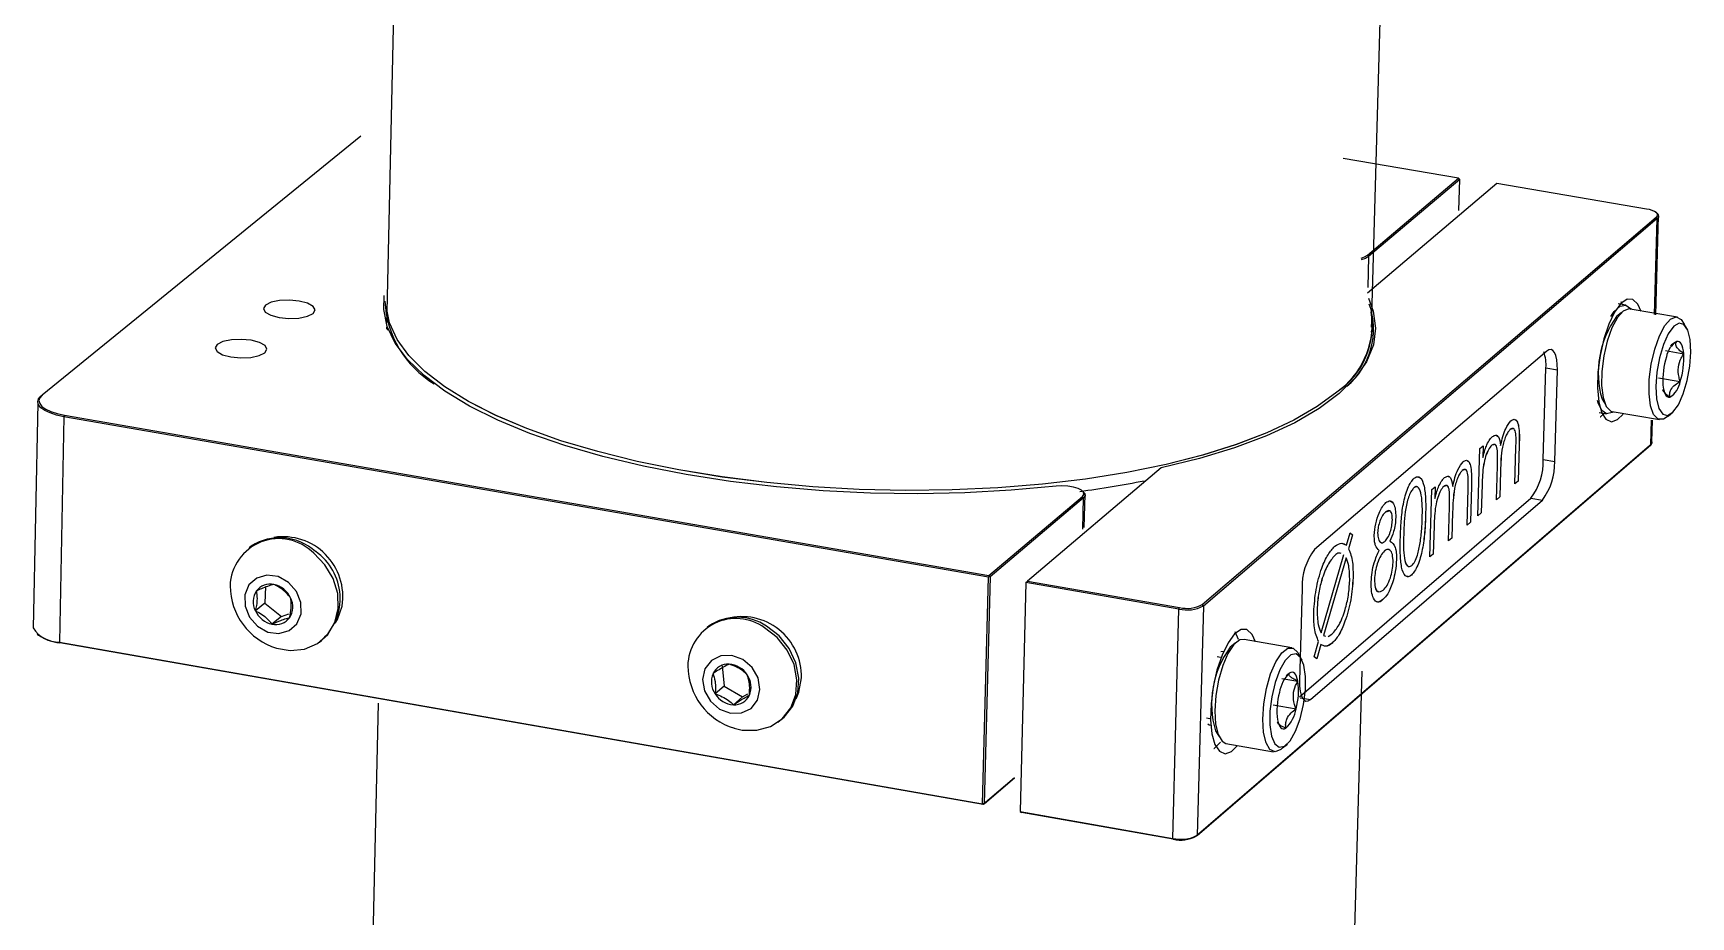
# Model space of a CAD drawing. Header units: millimetres. Extents: x 0 to 279, y 0 to 216.
# Drawn here: x 216.41 to 240.29, y 76.51 to 89.24 of the extents above; entities that cross this region are included whole.
import ezdxf

# ---------------------------------------------------------------- set-up
doc = ezdxf.new("R2010")
doc.units = ezdxf.units.MM

msp = doc.modelspace()

# ---------------------------------------------------------------- linework, layer by layer
at = {"color": 7, "linetype": 'Continuous', "lineweight": 25}
for p, q in [((221.673, 92.827), (221.503, 85.228)), ((235.691, 85.171), (235.903, 92.773)), ((221.125, 87.759), (216.539, 84.029)), ((236.94, 87.152), (235.278, 87.434)), ((235.628, 86.042), (236.94, 87.152)), ((237.49, 87.075), (235.629, 85.498)), ((236.956, 87.133), (235.644, 86.022)), ((236.94, 87.152), (236.956, 87.133)), ((236.943, 86.688), (236.956, 87.133)), ((239.649, 86.708), (237.49, 87.075)), ((233.248, 81.01), (239.787, 86.59)), ((239.803, 86.571), (233.264, 80.99)), ((239.794, 86.648), (239.779, 86.662)), ((239.78, 85.182), (239.822, 86.612)), ((239.803, 86.571), (239.787, 86.59)), ((235.628, 86.042), (235.644, 86.022)), ((239.347, 85.323), (239.24, 85.341)), ((239.306, 85.322), (239.281, 85.373)), ((240.093, 85.151), (239.41, 85.267)), ((221.502, 85.228), (221.498, 85.063)), ((221.518, 84.962), (221.498, 85.063)), ((235.688, 85.005), (235.693, 85.171)), ((239.286, 85.216), (239.216, 85.159)), ((240.237, 84.974), (240.189, 85.05)), ((221.498, 85.005), (221.498, 84.976)), ((235.685, 84.935), (235.685, 84.948)), ((238.209, 84.662), (234.865, 81.804)), ((239.919, 84.669), (240.183, 84.624)), ((238.16, 83.099), (238.198, 84.419)), ((238.198, 84.419), (238.363, 84.391)), ((238.325, 83.071), (238.363, 84.391)), ((239.821, 84.276), (240.133, 84.223)), ((216.473, 83.918), (216.407, 80.673)), ((216.527, 84.018), (216.51, 84.004)), ((239.007, 83.967), (239.054, 83.892)), ((216.85, 83.716), (216.784, 80.47)), ((216.858, 83.739), (216.85, 83.716)), ((230.168, 81.406), (216.85, 83.716)), ((216.858, 83.739), (230.175, 81.428)), ((238.966, 83.778), (239.073, 83.76)), ((239.151, 83.791), (239.834, 83.674)), ((239.726, 83.354), (239.735, 83.669)), ((239.957, 83.725), (240.028, 83.782)), ((237.722, 83.544), (237.684, 83.533)), ((237.684, 83.533), (237.684, 83.533)), ((239.691, 83.299), (233.158, 77.673)), ((233.175, 77.687), (239.708, 83.313)), ((237.219, 82.291), (237.247, 83.258)), ((237.247, 83.258), (237.294, 83.299)), ((237.294, 83.299), (237.289, 83.131)), ((237.289, 83.131), (237.29, 83.131)), ((237.294, 83.299), (237.29, 83.131)), ((237.454, 83.313), (237.417, 83.305)), ((237.417, 83.305), (237.417, 83.305)), ((237.546, 83.303), (237.546, 83.303)), ((237.751, 82.748), (237.766, 83.271)), ((237.814, 83.312), (237.799, 82.789)), ((237.814, 83.312), (237.799, 82.789)), ((237.814, 83.312), (237.814, 83.312)), ((238.16, 83.099), (238.325, 83.071)), ((239.708, 83.313), (239.691, 83.299)), ((239.695, 83.303), (239.691, 83.299)), ((239.695, 83.303), (239.712, 83.317)), ((232.655, 82.978), (230.732, 81.348)), ((237.033, 82.954), (236.994, 82.942)), ((236.994, 82.942), (236.994, 82.942)), ((237.485, 82.52), (237.499, 83.011)), ((237.544, 82.936), (237.533, 82.561)), ((237.544, 82.936), (237.533, 82.561)), ((237.544, 82.936), (237.544, 82.936)), ((231.529, 82.641), (231.513, 82.655)), ((236.297, 82.694), (236.297, 82.694)), ((236.338, 82.708), (236.338, 82.708)), ((236.528, 81.698), (236.556, 82.666)), ((236.556, 82.666), (236.604, 82.707)), ((236.604, 82.707), (236.599, 82.539)), ((236.603, 82.707), (236.599, 82.539)), ((236.764, 82.722), (236.727, 82.713)), ((236.727, 82.713), (236.727, 82.713)), ((236.856, 82.712), (236.856, 82.712)), ((237.062, 82.156), (237.077, 82.68)), ((237.125, 82.721), (237.11, 82.197)), ((237.125, 82.721), (237.11, 82.197)), ((237.125, 82.721), (237.125, 82.721)), ((237.279, 82.739), (237.267, 82.332)), ((237.278, 82.739), (237.267, 82.332)), ((237.278, 82.739), (237.279, 82.739)), ((237.799, 82.789), (237.751, 82.748)), ((237.799, 82.789), (237.751, 82.748)), ((237.799, 82.789), (237.799, 82.789)), ((230.175, 81.428), (231.522, 82.568)), ((231.538, 82.548), (230.191, 81.409)), ((231.538, 82.548), (231.522, 82.568)), ((231.548, 82.122), (231.561, 82.597)), ((234.65, 79.68), (237.983, 82.544)), ((234.806, 79.642), (238.147, 82.516)), ((236.599, 82.539), (236.599, 82.539)), ((236.795, 81.927), (236.809, 82.419)), ((237.533, 82.561), (237.485, 82.52)), ((237.533, 82.561), (237.485, 82.52)), ((237.533, 82.561), (237.533, 82.561)), ((237.983, 82.544), (238.147, 82.516)), ((235.939, 82.358), (235.886, 82.342)), ((235.886, 82.342), (235.886, 82.342)), ((235.94, 82.365), (235.94, 82.365)), ((236.035, 82.267), (236.035, 82.267)), ((236.465, 82.289), (236.465, 82.289)), ((236.588, 82.146), (236.576, 81.739)), ((236.588, 82.146), (236.576, 81.739)), ((236.588, 82.146), (236.588, 82.146)), ((236.854, 82.345), (236.843, 81.968)), ((236.854, 82.345), (236.843, 81.969)), ((236.854, 82.345), (236.854, 82.345)), ((237.11, 82.197), (237.062, 82.156)), ((237.11, 82.197), (237.062, 82.156)), ((237.11, 82.197), (237.11, 82.197)), ((237.267, 82.332), (237.219, 82.291)), ((237.267, 82.332), (237.219, 82.291)), ((237.267, 82.332), (237.267, 82.332)), ((235.324, 81.864), (235.376, 82.043)), ((235.414, 82.013), (235.356, 81.814)), ((235.413, 82.013), (235.356, 81.814)), ((235.376, 82.043), (235.414, 82.013)), ((235.376, 82.043), (235.413, 82.013)), ((235.413, 82.013), (235.414, 82.013)), ((235.774, 82.045), (235.774, 82.045)), ((235.951, 81.924), (235.951, 81.924)), ((236.149, 82.019), (236.149, 82.019)), ((236.843, 81.969), (236.795, 81.928)), ((236.843, 81.968), (236.795, 81.927)), ((236.843, 81.969), (236.843, 81.968)), ((219.548, 81.853), (219.519, 81.829)), ((234.96, 80.605), (235.287, 81.734)), ((235.319, 81.686), (234.995, 80.564)), ((235.319, 81.686), (234.995, 80.564)), ((235.156, 81.717), (235.156, 81.717)), ((235.251, 81.754), (235.251, 81.754)), ((235.27, 81.889), (235.324, 81.864)), ((235.319, 81.686), (235.319, 81.686)), ((235.324, 81.864), (235.324, 81.864)), ((235.356, 81.814), (235.356, 81.814)), ((235.83, 81.902), (235.83, 81.901)), ((235.874, 81.783), (235.874, 81.783)), ((235.93, 81.804), (235.93, 81.804)), ((236.576, 81.739), (236.528, 81.698)), ((236.576, 81.739), (236.528, 81.698)), ((236.576, 81.739), (236.576, 81.739)), ((230.175, 81.428), (230.168, 81.406)), ((230.191, 81.409), (230.175, 81.428)), ((236.045, 81.66), (236.045, 81.66)), ((236.224, 81.558), (236.224, 81.558)), ((236.26, 81.435), (236.261, 81.435)), ((219.754, 81.27), (219.742, 81.032)), ((230.084, 78.14), (230.168, 81.406)), ((230.191, 81.409), (230.107, 78.143)), ((230.191, 81.409), (230.168, 81.406)), ((230.708, 81.329), (230.623, 78.029)), ((230.708, 81.329), (230.732, 81.348)), ((232.912, 80.946), (230.708, 81.329)), ((230.732, 81.348), (232.92, 80.969)), ((234.685, 81.243), (234.648, 79.913)), ((235.42, 81.398), (235.42, 81.398)), ((235.728, 81.374), (235.729, 81.374)), ((235.789, 81.193), (235.789, 81.193)), ((235.997, 81.351), (235.997, 81.351)), ((219.742, 81.032), (219.608, 80.921)), ((219.742, 81.032), (219.982, 80.839)), ((232.912, 80.946), (232.92, 80.969)), ((233.264, 80.99), (233.175, 77.687)), ((233.264, 80.99), (233.248, 81.01)), ((235.851, 81.083), (235.851, 81.083)), ((219.982, 80.839), (219.847, 80.728)), ((219.982, 80.839), (220.088, 80.878)), ((232.824, 77.643), (232.912, 80.946)), ((234.902, 80.946), (234.902, 80.946)), ((216.467, 80.586), (216.483, 80.572)), ((220.53, 80.469), (220.559, 80.493)), ((226.143, 80.703), (226.115, 80.679)), ((233.768, 80.507), (233.721, 80.618)), ((234.54, 80.388), (233.849, 80.508)), ((234.86, 80.257), (234.924, 80.479)), ((234.96, 80.605), (234.96, 80.605)), ((234.995, 80.564), (235.024, 80.558)), ((234.995, 80.564), (234.995, 80.564)), ((234.995, 80.564), (235.024, 80.558)), ((235.023, 80.55), (235.023, 80.55)), ((235.06, 80.552), (235.116, 80.586)), ((216.784, 80.47), (230.084, 78.14)), ((216.784, 80.47), (216.79, 80.459)), ((230.09, 78.129), (216.79, 80.459)), ((233.511, 80.249), (233.464, 80.258)), ((233.515, 80.336), (233.558, 80.341)), ((233.722, 80.455), (233.651, 80.398)), ((234.687, 80.21), (234.639, 80.287)), ((234.897, 80.228), (234.86, 80.257)), ((234.958, 80.438), (234.897, 80.228)), ((234.958, 80.437), (234.897, 80.228)), ((234.958, 80.438), (234.958, 80.437)), ((235.118, 80.454), (235.118, 80.454)), ((226.333, 80.129), (226.363, 79.837)), ((234.505, 80.025), (234.454, 79.983)), ((235.228, 68.507), (235.549, 80.053)), ((226.363, 79.837), (226.231, 79.725)), ((226.363, 79.837), (226.626, 79.68)), ((234.395, 79.947), (234.626, 79.907)), ((221.377, 79.592), (221.131, 68.555)), ((226.626, 79.68), (226.493, 79.569)), ((226.626, 79.68), (226.7, 79.724)), ((234.267, 79.568), (234.599, 79.51)), ((227.133, 79.315), (227.161, 79.339)), ((233.309, 79.378), (233.356, 79.369)), ((233.438, 79.19), (233.486, 79.113)), ((233.586, 79.012), (234.276, 78.891)), ((234.403, 78.945), (234.474, 79.002)), ((230.542, 78.515), (230.09, 78.129)), ((230.107, 78.143), (230.545, 78.517)), ((230.107, 78.143), (230.084, 78.14)), ((230.084, 78.14), (230.09, 78.129)), ((230.107, 78.143), (230.09, 78.129)), ((230.623, 78.029), (232.824, 77.643)), ((230.623, 78.029), (230.646, 78.015)), ((232.83, 77.632), (230.646, 78.015)), ((232.824, 77.643), (232.83, 77.632)), ((233.175, 77.687), (233.158, 77.673))]:
    msp.add_line(p, q, dxfattribs=at)
at = {"color": 8, "linetype": 'Continuous', "lineweight": 25}
for p, q in [((239.763, 85.188), (239.803, 86.571)), ((235.644, 86.022), (235.631, 85.577)), ((239.708, 83.313), (239.718, 83.667)), ((231.526, 82.099), (231.538, 82.548)), ((234.66, 79.668), (234.806, 79.642))]:
    msp.add_line(p, q, dxfattribs=at)
at = {"color": 7, "linetype": 'Continuous', "lineweight": 25, "flags": 128}
for points in [[(239.787, 86.59), (239.801, 86.606), (239.805, 86.623), (239.8, 86.641), (239.785, 86.657), (239.762, 86.673), (239.73, 86.687), (239.692, 86.699), (239.649, 86.708)], [(239.794, 86.648), (239.801, 86.643), (239.817, 86.625), (239.822, 86.606), (239.818, 86.588), (239.803, 86.571)], [(235.535, 86.001), (235.585, 86.017), (235.628, 86.042)], [(235.644, 86.022), (235.598, 85.996), (235.536, 85.977)], [(219.752, 85.323), (219.723, 85.273), (219.75, 85.222), (219.83, 85.177), (219.95, 85.145), (220.092, 85.132), (220.235, 85.138), (220.357, 85.164), (220.438, 85.205), (220.468, 85.255), (220.441, 85.306), (220.361, 85.351), (220.241, 85.383), (220.098, 85.397), (219.955, 85.39), (219.834, 85.364), (219.752, 85.323)], [(231.143, 82.716), (230.494, 82.657), (229.828, 82.62), (229.151, 82.607), (228.468, 82.617), (227.787, 82.65), (227.113, 82.705), (226.453, 82.783), (225.812, 82.883), (225.197, 83.003), (224.614, 83.143), (224.067, 83.301), (223.561, 83.476), (223.102, 83.666), (222.692, 83.869), (222.337, 84.084), (222.038, 84.308), (221.799, 84.54), (221.621, 84.777), (221.506, 85.017), (221.456, 85.259), (221.463, 85.463)], [(235.185, 84.072), (234.905, 83.863), (234.568, 83.666), (234.179, 83.482), (233.739, 83.314), (233.254, 83.161), (232.727, 83.027), (232.163, 82.912), (231.568, 82.817), (230.945, 82.743), (230.302, 82.691), (229.644, 82.662), (228.976, 82.654), (228.305, 82.669), (227.636, 82.707), (226.976, 82.767), (226.331, 82.848), (225.706, 82.95), (225.108, 83.072), (224.54, 83.213), (224.009, 83.371), (223.519, 83.545), (223.074, 83.734), (222.678, 83.935), (222.335, 84.147), (222.047, 84.369), (221.818, 84.597), (221.648, 84.83), (221.54, 85.067), (221.495, 85.285)], [(235.643, 85.423), (235.712, 85.239), (235.745, 84.994), (235.713, 84.75), (235.614, 84.509), (235.449, 84.275), (235.22, 84.049), (234.93, 83.834), (234.579, 83.63), (234.172, 83.441), (233.713, 83.268), (233.206, 83.113), (232.655, 82.978)], [(239.57, 85.231), (239.523, 85.339), (239.452, 85.407), (239.368, 85.41), (239.278, 85.347), (239.187, 85.224), (239.102, 85.049), (239.031, 84.836), (238.978, 84.6), (238.947, 84.359), (238.94, 84.13), (238.958, 83.932), (239, 83.777), (239.063, 83.679), (239.141, 83.644), (239.229, 83.674), (239.311, 83.755)], [(239.41, 85.267), (239.393, 85.269), (239.312, 85.238), (239.228, 85.144), (239.149, 84.996), (239.081, 84.805), (239.032, 84.591), (239.004, 84.37), (239.001, 84.164), (239.023, 83.991), (239.067, 83.865), (239.131, 83.798), (239.151, 83.791)], [(239.135, 85.161), (239.183, 85.231), (239.268, 85.308), (239.348, 85.323), (239.417, 85.274), (239.427, 85.26)], [(235.184, 84.072), (234.903, 83.864), (234.567, 83.666), (234.177, 83.483), (233.738, 83.314), (233.253, 83.162), (232.726, 83.028), (232.163, 82.913), (231.567, 82.818), (230.945, 82.744), (230.302, 82.692), (229.643, 82.662), (228.976, 82.655), (228.305, 82.67), (227.636, 82.708), (226.977, 82.768), (226.332, 82.849), (225.707, 82.951), (225.108, 83.073), (224.541, 83.213), (224.01, 83.371), (223.52, 83.545), (223.075, 83.734), (222.679, 83.935), (222.336, 84.148), (222.049, 84.369), (221.819, 84.597), (221.65, 84.83), (221.542, 85.067), (221.503, 85.228)], [(239.957, 83.725), (239.89, 83.679), (239.814, 83.681), (239.75, 83.748), (239.706, 83.873), (239.684, 84.047), (239.687, 84.253), (239.715, 84.474), (239.765, 84.689), (239.832, 84.879), (239.911, 85.028), (239.995, 85.122), (240.076, 85.153), (240.147, 85.118), (240.189, 85.05)], [(240.272, 84.445), (240.286, 84.648), (240.275, 84.827), (240.241, 84.964), (240.187, 85.046), (240.117, 85.065), (240.039, 85.019), (239.961, 84.912), (239.89, 84.755), (239.832, 84.564), (239.795, 84.356), (239.781, 84.153), (239.791, 83.973), (239.825, 83.836), (239.88, 83.754), (239.95, 83.736), (240.027, 83.782), (240.106, 83.889), (240.177, 84.046), (240.234, 84.237), (240.272, 84.445)], [(219.058, 84.757), (219.028, 84.707), (219.056, 84.655), (219.135, 84.61), (219.256, 84.578), (219.398, 84.565), (219.541, 84.571), (219.663, 84.597), (219.745, 84.638), (219.775, 84.688), (219.748, 84.74), (219.668, 84.785), (219.547, 84.817), (219.405, 84.83), (219.262, 84.824), (219.14, 84.798), (219.058, 84.757)], [(240.183, 84.624), (240.178, 84.666), (240.171, 84.703), (240.161, 84.735), (240.149, 84.761), (240.135, 84.782), (240.119, 84.795), (240.102, 84.802), (240.084, 84.802)], [(238.363, 84.391), (238.362, 84.469), (238.355, 84.538), (238.342, 84.597), (238.323, 84.641), (238.299, 84.671), (238.272, 84.685), (238.241, 84.682), (238.209, 84.662)], [(239.883, 84.176), (239.888, 84.135), (239.896, 84.097), (239.906, 84.066), (239.918, 84.039), (239.932, 84.019), (239.947, 84.006), (239.964, 83.999), (239.983, 83.999)], [(216.85, 83.716), (216.743, 83.74), (216.65, 83.77), (216.573, 83.805), (216.517, 83.845), (216.483, 83.888), (216.472, 83.932), (216.486, 83.975), (216.51, 84.004)], [(216.539, 84.029), (216.504, 83.99), (216.491, 83.948), (216.501, 83.905), (216.534, 83.864), (216.589, 83.825), (216.663, 83.79), (216.754, 83.761), (216.858, 83.739)], [(239.168, 83.784), (239.153, 83.775), (239.073, 83.76), (239.004, 83.808), (238.952, 83.916), (238.942, 83.95)], [(238.98, 83.715), (238.982, 83.716), (239.032, 83.76)], [(231.522, 82.568), (231.543, 82.597), (231.539, 82.628), (231.51, 82.657), (231.46, 82.683), (231.392, 82.704), (231.312, 82.716), (231.227, 82.721), (231.143, 82.716)], [(231.529, 82.641), (231.556, 82.612), (231.56, 82.579), (231.538, 82.548)], [(219.911, 80.383), (220.11, 80.349), (220.316, 80.37), (220.501, 80.449), (220.65, 80.58), (220.753, 80.753), (220.802, 80.955), (220.794, 81.172), (220.728, 81.387), (220.61, 81.584), (220.448, 81.75)], [(220.084, 81.33), (219.935, 81.413), (219.775, 81.435), (219.627, 81.392), (219.516, 81.293), (219.457, 81.15), (219.46, 80.987), (219.523, 80.829), (219.639, 80.698), (219.788, 80.615), (219.948, 80.594), (220.095, 80.636), (220.207, 80.735), (220.266, 80.878), (220.264, 81.041), (220.2, 81.2), (220.084, 81.33)], [(220.757, 80.743), (220.791, 80.798), (220.858, 80.99)], [(226.507, 79.229), (226.618, 79.204), (226.831, 79.2), (227.028, 79.255), (227.195, 79.365), (227.32, 79.523), (227.393, 79.715), (227.409, 79.928), (227.367, 80.147), (227.269, 80.354), (227.124, 80.535), (226.942, 80.676)], [(227.161, 79.339), (227.223, 79.389), (227.348, 79.547), (227.421, 79.739), (227.437, 79.952), (227.395, 80.171), (227.298, 80.378), (227.152, 80.559), (226.97, 80.7)], [(234.014, 80.473), (233.966, 80.582), (233.892, 80.65), (233.806, 80.652), (233.713, 80.587), (233.619, 80.461), (233.533, 80.284), (233.46, 80.067), (233.406, 79.827), (233.374, 79.583), (233.368, 79.352), (233.388, 79.151), (233.431, 78.996), (233.496, 78.897), (233.576, 78.862), (233.667, 78.895), (233.751, 78.977)], [(233.849, 80.508), (233.788, 80.501), (233.702, 80.434), (233.618, 80.307), (233.542, 80.131), (233.482, 79.922), (233.443, 79.699), (233.429, 79.481), (233.44, 79.288), (233.475, 79.137), (233.533, 79.042), (233.586, 79.012)], [(226.63, 80.219), (226.472, 80.278), (226.313, 80.274), (226.176, 80.207), (226.084, 80.087), (226.048, 79.933), (226.076, 79.768), (226.163, 79.618), (226.295, 79.504), (226.453, 79.445), (226.612, 79.449), (226.748, 79.516), (226.841, 79.635), (226.876, 79.789), (226.849, 79.954), (226.762, 80.105), (226.63, 80.219)], [(234.403, 78.945), (234.38, 78.924), (234.297, 78.89), (234.223, 78.921), (234.166, 79.017), (234.13, 79.168), (234.119, 79.361), (234.134, 79.579), (234.173, 79.802), (234.233, 80.011), (234.309, 80.187), (234.393, 80.314), (234.478, 80.381), (234.558, 80.382), (234.624, 80.318), (234.639, 80.287)], [(234.734, 79.782), (234.735, 79.977), (234.711, 80.139), (234.665, 80.25), (234.6, 80.3), (234.523, 80.285), (234.442, 80.205), (234.364, 80.069), (234.298, 79.889), (234.249, 79.684), (234.223, 79.473), (234.222, 79.277), (234.246, 79.116), (234.292, 79.005), (234.357, 78.955), (234.434, 78.97), (234.515, 79.05), (234.593, 79.187), (234.659, 79.366), (234.708, 79.571), (234.734, 79.782)], [(234.626, 79.907), (234.617, 79.943), (234.607, 79.974), (234.594, 79.999), (234.579, 80.018), (234.562, 80.03), (234.544, 80.035), (234.525, 80.033), (234.505, 80.025)], [(227.397, 79.654), (227.437, 79.749), (227.473, 79.955)], [(234.648, 79.913), (234.649, 79.835), (234.657, 79.765), (234.671, 79.707), (234.69, 79.662), (234.714, 79.632), (234.742, 79.619), (234.773, 79.622), (234.806, 79.642)], [(233.369, 79.267), (233.349, 79.275), (233.33, 79.29)], [(234.332, 79.348), (234.34, 79.312), (234.35, 79.281), (234.363, 79.256), (234.378, 79.237), (234.395, 79.225), (234.413, 79.22), (234.432, 79.222), (234.452, 79.231)], [(233.415, 78.936), (233.418, 78.938), (233.509, 79.03)]]:
    msp.add_lwpolyline(points, dxfattribs=at)
at = {"color": 7, "linetype": 'Continuous', "lineweight": 25}
for centre, radius, start, end in [((222.948, 85.454), 1.477, 182.9257, 238.8052), ((234.634, 84.98), 1.081, 310.1736, 19.351), ((234.5, 85.055), 1.197, 304.844, 5.5583), ((234.548, 85.03), 1.15, 303.6506, 9.9038), ((240.338, 84.348), 1.385, 144.1429, 195.9505), ((240.25, 84.529), 0.319, 121.2407, 171.1467), ((237.639, 84.462), 0.561, 355.5921, 19.6754), ((240.974, 84.243), 1.092, 162.1504, 183.5037), ((239.093, 84.558), 1.092, 342.1577, 3.4934), ((239.817, 84.272), 0.32, 301.3079, 351.1292), ((239.685, 83.348), 0.0421, 303.5219, 8.0657), ((237.279, 83.075), 0.882, 322.9577, 1.5401), ((237.443, 83.047), 0.882, 322.9702, 1.5356), ((229.604, 96.84), 14.323, 277.5434, 281.2959), ((219.946, 81.257), 0.703, 44.4315, 178.0999), ((219.96, 81.206), 0.767, 47.6804, 122.5596), ((220.006, 81.126), 0.862, 350.8958, 98.6727), ((220.01, 81.1), 0.819, 312.1242, 55.2303), ((235.57, 81.268), 0.885, 142.763, 181.6025), ((220.189, 81.286), 0.945, 180.3419, 252.9405), ((219.862, 81.052), 0.286, 147.108, 207.2745), ((219.819, 81.062), 0.244, 76.6489, 143.7454), ((219.8, 80.962), 0.347, 24.8117, 77.45), ((219.861, 80.976), 0.286, 327.0865, 27.2733), ((233.03, 81.441), 0.508, 256.6586, 297.4969), ((233.029, 81.43), 0.474, 256.6595, 297.4951), ((219.923, 81.066), 0.347, 204.8149, 257.4349), ((219.904, 80.966), 0.244, 256.6321, 323.7212), ((226.531, 80.116), 0.694, 53.7408, 179.1364), ((226.554, 80.082), 0.745, 56.0684, 123.5331), ((226.617, 79.981), 0.856, 358.2371, 104.6729), ((216.771, 80.897), 0.427, 211.5806, 271.7228), ((216.877, 81.171), 0.716, 236.6892, 263.0859), ((234.776, 79.577), 1.393, 143.8963, 196.1285), ((226.786, 80.136), 0.949, 180.5585, 252.9253), ((226.48, 79.899), 0.304, 157.099, 214.9051), ((226.416, 79.915), 0.239, 86.281, 154.6217), ((226.409, 79.817), 0.337, 32.2829, 86.1121), ((226.444, 79.823), 0.304, 337.0801, 34.9068), ((234.844, 79.668), 0.491, 133.488, 170.9435), ((233.639, 79.774), 0.996, 344.6098, 7.649), ((226.516, 79.905), 0.338, 212.2836, 266.0945), ((226.509, 79.807), 0.239, 266.2607, 334.5996), ((235.318, 79.481), 0.995, 164.6033, 187.6634), ((234.113, 79.587), 0.492, 313.5316, 350.9332), ((232.941, 78.133), 0.503, 256.5432, 297.7347), ((232.94, 78.089), 0.47, 256.543, 297.7353)]:
    msp.add_arc(centre, radius, start, end, dxfattribs=at)
for points, knots in [([(240.084, 84.802), (240.061, 84.789), (240.027, 84.769), (240.003, 84.746), (239.995, 84.738)], [0, 0, 0, 0, 0.671025, 1, 1, 1, 1]), ([(240.183, 84.624), (240.164, 84.639), (240.126, 84.667), (240.08, 84.717), (240.065, 84.764), (240.078, 84.79), (240.084, 84.802)], [0, 0, 0, 0, 0.216453, 0.440306, 0.751896, 1, 1, 1, 1]), ([(240.133, 84.223), (240.126, 84.244), (240.107, 84.311), (240.097, 84.429), (240.134, 84.544), (240.17, 84.603), (240.183, 84.624)], [0, 0, 0, 0, 0.156025, 0.493707, 0.819058, 1, 1, 1, 1]), ([(239.877, 84.108), (239.877, 84.108), (239.879, 84.09), (239.915, 84.052), (239.962, 84.015), (239.983, 83.999)], [0, 0, 0, 0, 0.005036, 0.558948, 1, 1, 1, 1]), ([(239.983, 83.999), (239.981, 84.016), (239.978, 84.052), (239.996, 84.113), (240.05, 84.173), (240.107, 84.208), (240.133, 84.223)], [0, 0, 0, 0, 0.216453, 0.440306, 0.751896, 1, 1, 1, 1]), ([(237.546, 83.303), (237.556, 83.346), (237.576, 83.432), (237.625, 83.571), (237.669, 83.625), (237.695, 83.659)], [0, 0, 0, 0, 0.281263, 0.562094, 1, 1, 1, 1]), ([(237.695, 83.659), (237.711, 83.669), (237.743, 83.689), (237.783, 83.658), (237.81, 83.576), (237.817, 83.451), (237.815, 83.358), (237.814, 83.312)], [0, 0, 0, 0, 0.186521, 0.37285, 0.559174, 0.779254, 1, 1, 1, 1]), ([(237.746, 83.676), (237.758, 83.67), (237.785, 83.658), (237.809, 83.575), (237.816, 83.452), (237.815, 83.358), (237.814, 83.312)], [0, 0, 0, 0, 0.209782, 0.444553, 0.721858, 1, 1, 1, 1]), ([(237.347, 83.313), (237.362, 83.341), (237.389, 83.391), (237.417, 83.418), (237.429, 83.431)], [0, 0, 0, 0, 0.559743, 1, 1, 1, 1]), ([(237.429, 83.431), (237.445, 83.44), (237.475, 83.459), (237.524, 83.431), (237.538, 83.352), (237.546, 83.303)], [0, 0, 0, 0, 0.280809, 0.561507, 1, 1, 1, 1]), ([(237.481, 83.446), (237.492, 83.442), (237.526, 83.431), (237.538, 83.354), (237.546, 83.303)], [0, 0, 0, 0, 0.348293, 1, 1, 1, 1]), ([(237.684, 83.533), (237.673, 83.521), (237.65, 83.498), (237.619, 83.436), (237.592, 83.361), (237.564, 83.248), (237.549, 83.101), (237.546, 82.991), (237.544, 82.936)], [0, 0, 0, 0, 0.124988, 0.250005, 0.3751, 0.5002, 0.749432, 1, 1, 1, 1]), ([(237.684, 83.533), (237.672, 83.521), (237.65, 83.498), (237.619, 83.436), (237.592, 83.361), (237.564, 83.248), (237.549, 83.101), (237.545, 82.991), (237.544, 82.936)], [0, 0, 0, 0, 0.124988, 0.250005, 0.3751, 0.5002, 0.749432, 1, 1, 1, 1]), ([(237.766, 83.271), (237.767, 83.31), (237.769, 83.388), (237.766, 83.483), (237.748, 83.53), (237.723, 83.556), (237.7, 83.542), (237.684, 83.533)], [0, 0, 0, 0, 0.251112, 0.500668, 0.625849, 0.75117, 1, 1, 1, 1]), ([(237.417, 83.305), (237.401, 83.286), (237.37, 83.25), (237.328, 83.145), (237.297, 83.017), (237.283, 82.877), (237.28, 82.785), (237.278, 82.739)], [0, 0, 0, 0, 0.186202, 0.372665, 0.559103, 0.77925, 1, 1, 1, 1]), ([(237.417, 83.305), (237.402, 83.286), (237.37, 83.25), (237.328, 83.145), (237.297, 83.016), (237.284, 82.877), (237.28, 82.785), (237.279, 82.739)], [0, 0, 0, 0, 0.186202, 0.372665, 0.559103, 0.77925, 1, 1, 1, 1]), ([(237.29, 83.131), (237.299, 83.167), (237.316, 83.232), (237.338, 83.288), (237.347, 83.313)], [0, 0, 0, 0, 0.560148, 1, 1, 1, 1]), ([(237.499, 83.011), (237.5, 83.052), (237.502, 83.135), (237.501, 83.239), (237.485, 83.295), (237.46, 83.327), (237.434, 83.314), (237.417, 83.305)], [0, 0, 0, 0, 0.251163, 0.501303, 0.62647, 0.751749, 1, 1, 1, 1]), ([(236.994, 82.942), (236.983, 82.931), (236.961, 82.907), (236.929, 82.845), (236.902, 82.77), (236.874, 82.657), (236.86, 82.509), (236.856, 82.4), (236.854, 82.345)], [0, 0, 0, 0, 0.124988, 0.250005, 0.3751, 0.5002, 0.749432, 1, 1, 1, 1]), ([(236.994, 82.942), (236.983, 82.931), (236.961, 82.907), (236.929, 82.845), (236.902, 82.77), (236.874, 82.657), (236.859, 82.509), (236.856, 82.4), (236.854, 82.345)], [0, 0, 0, 0, 0.124988, 0.250005, 0.3751, 0.5002, 0.749432, 1, 1, 1, 1]), ([(236.856, 82.712), (236.866, 82.755), (236.886, 82.841), (236.935, 82.981), (236.979, 83.035), (237.006, 83.068)], [0, 0, 0, 0, 0.281263, 0.562094, 1, 1, 1, 1]), ([(237.077, 82.68), (237.078, 82.72), (237.08, 82.797), (237.076, 82.893), (237.059, 82.94), (237.034, 82.966), (237.01, 82.952), (236.994, 82.942)], [0, 0, 0, 0, 0.251112, 0.500668, 0.625849, 0.75117, 1, 1, 1, 1]), ([(237.006, 83.068), (237.022, 83.078), (237.054, 83.099), (237.094, 83.067), (237.121, 82.986), (237.127, 82.861), (237.126, 82.768), (237.125, 82.721)], [0, 0, 0, 0, 0.186521, 0.37285, 0.559174, 0.779254, 1, 1, 1, 1]), ([(237.057, 83.085), (237.069, 83.08), (237.095, 83.068), (237.12, 82.984), (237.127, 82.861), (237.126, 82.768), (237.125, 82.721)], [0, 0, 0, 0, 0.209706, 0.4445, 0.721831, 1, 1, 1, 1]), ([(236.101, 81.978), (236.104, 82.056), (236.11, 82.211), (236.134, 82.419), (236.171, 82.58), (236.208, 82.689), (236.252, 82.779), (236.284, 82.812), (236.3, 82.829)], [0, 0, 0, 0, 0.2505259, 0.5001642, 0.6252727, 0.7501982, 0.8751106, 1, 1, 1, 1]), ([(236.297, 82.694), (236.285, 82.68), (236.26, 82.653), (236.226, 82.579), (236.198, 82.491), (236.172, 82.364), (236.156, 82.202), (236.151, 82.08), (236.149, 82.019)], [0, 0, 0, 0, 0.124874, 0.249889, 0.374726, 0.499789, 0.7495, 1, 1, 1, 1]), ([(236.297, 82.694), (236.285, 82.68), (236.26, 82.653), (236.226, 82.579), (236.199, 82.491), (236.172, 82.364), (236.156, 82.202), (236.151, 82.08), (236.149, 82.019)], [0, 0, 0, 0, 0.124874, 0.249889, 0.374726, 0.499789, 0.7495, 1, 1, 1, 1]), ([(236.337, 82.707), (236.336, 82.708), (236.324, 82.715), (236.31, 82.704), (236.297, 82.694)], [0, 0, 0, 0, 0.128881, 1, 1, 1, 1]), ([(236.417, 82.249), (236.418, 82.309), (236.42, 82.429), (236.407, 82.592), (236.375, 82.691), (236.334, 82.716), (236.31, 82.701), (236.297, 82.694)], [0, 0, 0, 0, 0.250921, 0.501308, 0.749642, 0.874909, 1, 1, 1, 1]), ([(236.3, 82.829), (236.315, 82.839), (236.347, 82.86), (236.402, 82.839), (236.449, 82.726), (236.469, 82.521), (236.466, 82.367), (236.465, 82.289)], [0, 0, 0, 0, 0.125169, 0.250336, 0.498865, 0.749016, 1, 1, 1, 1]), ([(236.361, 82.847), (236.37, 82.845), (236.407, 82.838), (236.448, 82.723), (236.469, 82.521), (236.466, 82.367), (236.465, 82.289)], [0, 0, 0, 0, 0.093994, 0.394354, 0.696674, 1, 1, 1, 1]), ([(236.727, 82.713), (236.711, 82.695), (236.679, 82.658), (236.638, 82.554), (236.606, 82.425), (236.593, 82.285), (236.589, 82.193), (236.588, 82.146)], [0, 0, 0, 0, 0.186202, 0.372665, 0.559103, 0.77925, 1, 1, 1, 1]), ([(236.727, 82.713), (236.711, 82.695), (236.679, 82.658), (236.638, 82.554), (236.606, 82.425), (236.593, 82.285), (236.589, 82.193), (236.588, 82.146)], [0, 0, 0, 0, 0.186202, 0.372665, 0.559103, 0.77925, 1, 1, 1, 1]), ([(236.599, 82.539), (236.608, 82.575), (236.625, 82.64), (236.647, 82.697), (236.657, 82.721)], [0, 0, 0, 0, 0.560148, 1, 1, 1, 1]), ([(236.657, 82.721), (236.672, 82.749), (236.698, 82.8), (236.726, 82.827), (236.739, 82.839)], [0, 0, 0, 0, 0.5597433, 1, 1, 1, 1]), ([(236.809, 82.419), (236.81, 82.461), (236.812, 82.544), (236.811, 82.647), (236.794, 82.704), (236.769, 82.736), (236.744, 82.722), (236.727, 82.713)], [0, 0, 0, 0, 0.251163, 0.501303, 0.62647, 0.751749, 1, 1, 1, 1]), ([(236.739, 82.839), (236.754, 82.849), (236.785, 82.868), (236.834, 82.84), (236.848, 82.761), (236.856, 82.712)], [0, 0, 0, 0, 0.280809, 0.561507, 1, 1, 1, 1]), ([(236.791, 82.855), (236.802, 82.851), (236.836, 82.84), (236.848, 82.763), (236.856, 82.712)], [0, 0, 0, 0, 0.348155, 1, 1, 1, 1]), ([(235.726, 82.005), (235.731, 82.062), (235.742, 82.175), (235.789, 82.323), (235.842, 82.427), (235.876, 82.463), (235.893, 82.481)], [0, 0, 0, 0, 0.2788058, 0.5584573, 0.7791595, 1, 1, 1, 1]), ([(235.893, 82.481), (235.914, 82.493), (235.956, 82.518), (236.004, 82.473), (236.033, 82.386), (236.034, 82.306), (236.035, 82.267)], [0, 0, 0, 0, 0.279929, 0.559623, 0.779946, 1, 1, 1, 1]), ([(235.956, 82.502), (235.973, 82.493), (236.005, 82.475), (236.032, 82.385), (236.034, 82.306), (236.035, 82.267)], [0, 0, 0, 0, 0.380803, 0.69059, 1, 1, 1, 1]), ([(235.886, 82.342), (235.872, 82.328), (235.844, 82.299), (235.808, 82.22), (235.781, 82.131), (235.776, 82.073), (235.774, 82.045)], [0, 0, 0, 0, 0.2806507, 0.5605655, 0.7806204, 1, 1, 1, 1]), ([(235.886, 82.342), (235.872, 82.328), (235.844, 82.299), (235.808, 82.22), (235.781, 82.131), (235.776, 82.073), (235.774, 82.045)], [0, 0, 0, 0, 0.2806507, 0.5605655, 0.7806204, 1, 1, 1, 1]), ([(235.876, 81.918), (235.891, 81.934), (235.919, 81.966), (235.955, 82.05), (235.98, 82.143), (235.985, 82.201), (235.987, 82.23)], [0, 0, 0, 0, 0.280237, 0.560145, 0.780435, 1, 1, 1, 1]), ([(235.987, 82.23), (235.985, 82.262), (235.982, 82.325), (235.945, 82.379), (235.908, 82.356), (235.886, 82.342)], [0, 0, 0, 0, 0.278971, 0.559919, 1, 1, 1, 1]), ([(236.035, 82.267), (236.033, 82.232), (236.029, 82.164), (236.001, 82.038), (235.97, 81.967), (235.951, 81.924)], [0, 0, 0, 0, 0.280159, 0.560243, 1, 1, 1, 1]), ([(236.035, 82.267), (236.033, 82.232), (236.029, 82.164), (236, 82.038), (235.97, 81.967), (235.951, 81.924)], [0, 0, 0, 0, 0.280159, 0.560243, 1, 1, 1, 1]), ([(236.465, 82.289), (236.461, 82.211), (236.455, 82.054), (236.423, 81.804), (236.367, 81.604), (236.308, 81.485), (236.276, 81.452), (236.26, 81.435)], [0, 0, 0, 0, 0.251002, 0.501138, 0.749612, 0.874807, 1, 1, 1, 1]), ([(236.465, 82.289), (236.462, 82.211), (236.456, 82.054), (236.423, 81.804), (236.367, 81.604), (236.308, 81.485), (236.276, 81.452), (236.261, 81.435)], [0, 0, 0, 0, 0.251002, 0.501138, 0.749612, 0.874807, 1, 1, 1, 1]), ([(236.387, 81.898), (236.396, 81.965), (236.411, 82.085), (236.415, 82.199), (236.417, 82.249)], [0, 0, 0, 0, 0.559599, 1, 1, 1, 1]), ([(235.797, 81.791), (235.775, 81.809), (235.744, 81.835), (235.727, 81.929), (235.726, 81.98), (235.726, 82.005)], [0, 0, 0, 0, 0.557752, 0.778932, 1, 1, 1, 1]), ([(235.774, 82.045), (235.776, 82.013), (235.78, 81.948), (235.806, 81.909), (235.825, 81.906), (235.831, 81.905)], [0, 0, 0, 0, 0.404664, 0.81338, 1, 1, 1, 1]), ([(235.774, 82.045), (235.776, 82.012), (235.78, 81.947), (235.81, 81.907), (235.843, 81.895), (235.865, 81.911), (235.876, 81.918)], [0, 0, 0, 0, 0.277721, 0.558224, 0.779072, 1, 1, 1, 1]), ([(235.951, 81.924), (235.981, 81.904), (236.021, 81.877), (236.045, 81.759), (236.045, 81.693), (236.045, 81.66)], [0, 0, 0, 0, 0.558271, 0.779089, 1, 1, 1, 1]), ([(235.951, 81.924), (235.98, 81.904), (236.021, 81.877), (236.045, 81.759), (236.045, 81.693), (236.045, 81.66)], [0, 0, 0, 0, 0.558271, 0.779089, 1, 1, 1, 1]), ([(236.261, 81.435), (236.245, 81.425), (236.214, 81.404), (236.159, 81.425), (236.113, 81.54), (236.097, 81.748), (236.1, 81.901), (236.101, 81.978)], [0, 0, 0, 0, 0.125181, 0.250351, 0.498778, 0.748946, 1, 1, 1, 1]), ([(236.149, 82.019), (236.148, 81.959), (236.145, 81.839), (236.155, 81.672), (236.186, 81.573), (236.216, 81.563), (236.224, 81.56)], [0, 0, 0, 0, 0.295255, 0.589569, 0.881499, 1, 1, 1, 1]), ([(236.149, 82.019), (236.148, 81.959), (236.146, 81.839), (236.154, 81.671), (236.188, 81.574), (236.23, 81.551), (236.254, 81.565), (236.266, 81.572)], [0, 0, 0, 0, 0.2510852, 0.5013708, 0.7496281, 0.8748771, 1, 1, 1, 1]), ([(234.854, 80.902), (234.862, 81.01), (234.878, 81.226), (234.959, 81.526), (235.058, 81.744), (235.124, 81.816), (235.157, 81.852)], [0, 0, 0, 0, 0.279679, 0.55925, 0.779605, 1, 1, 1, 1]), ([(235.156, 81.717), (235.121, 81.677), (235.052, 81.597), (234.969, 81.383), (234.915, 81.153), (234.907, 81.015), (234.902, 80.946)], [0, 0, 0, 0, 0.279737, 0.559467, 0.779693, 1, 1, 1, 1]), ([(235.156, 81.717), (235.121, 81.677), (235.052, 81.597), (234.969, 81.383), (234.916, 81.153), (234.907, 81.015), (234.902, 80.946)], [0, 0, 0, 0, 0.279737, 0.559467, 0.779693, 1, 1, 1, 1]), ([(235.249, 81.744), (235.239, 81.749), (235.21, 81.761), (235.177, 81.734), (235.156, 81.717)], [0, 0, 0, 0, 0.365775, 1, 1, 1, 1]), ([(235.249, 81.744), (235.239, 81.749), (235.21, 81.761), (235.177, 81.734), (235.156, 81.717)], [0, 0, 0, 0, 0.365775, 1, 1, 1, 1]), ([(235.157, 81.852), (235.192, 81.874), (235.252, 81.914), (235.302, 81.879), (235.324, 81.864)], [0, 0, 0, 0, 0.559534, 1, 1, 1, 1]), ([(235.372, 81.353), (235.37, 81.431), (235.368, 81.569), (235.334, 81.65), (235.319, 81.686)], [0, 0, 0, 0, 0.559034, 1, 1, 1, 1]), ([(235.356, 81.814), (235.379, 81.756), (235.42, 81.65), (235.42, 81.475), (235.42, 81.398)], [0, 0, 0, 0, 0.55894, 1, 1, 1, 1]), ([(235.356, 81.814), (235.379, 81.756), (235.42, 81.65), (235.42, 81.475), (235.42, 81.398)], [0, 0, 0, 0, 0.55894, 1, 1, 1, 1]), ([(235.681, 81.337), (235.684, 81.383), (235.69, 81.474), (235.729, 81.643), (235.771, 81.735), (235.797, 81.791)], [0, 0, 0, 0, 0.279987, 0.559901, 1, 1, 1, 1]), ([(235.874, 81.783), (235.855, 81.763), (235.817, 81.723), (235.77, 81.611), (235.737, 81.489), (235.731, 81.412), (235.728, 81.374)], [0, 0, 0, 0, 0.280283, 0.560138, 0.780298, 1, 1, 1, 1]), ([(235.874, 81.783), (235.855, 81.763), (235.817, 81.723), (235.77, 81.611), (235.737, 81.488), (235.731, 81.412), (235.729, 81.374)], [0, 0, 0, 0, 0.280283, 0.560138, 0.780298, 1, 1, 1, 1]), ([(235.997, 81.617), (235.995, 81.658), (235.991, 81.741), (235.956, 81.796), (235.916, 81.812), (235.888, 81.793), (235.874, 81.783)], [0, 0, 0, 0, 0.2783033, 0.5585094, 0.7791463, 1, 1, 1, 1]), ([(235.929, 81.8), (235.924, 81.802), (235.908, 81.81), (235.888, 81.795), (235.874, 81.783)], [0, 0, 0, 0, 0.275833, 1, 1, 1, 1]), ([(236.266, 81.572), (236.281, 81.589), (236.31, 81.624), (236.357, 81.738), (236.376, 81.838), (236.387, 81.898)], [0, 0, 0, 0, 0.2802572, 0.5607811, 1, 1, 1, 1]), ([(235.855, 81.22), (235.874, 81.239), (235.911, 81.276), (235.957, 81.384), (235.989, 81.505), (235.994, 81.579), (235.997, 81.617)], [0, 0, 0, 0, 0.280602, 0.559962, 0.78018, 1, 1, 1, 1]), ([(236.045, 81.66), (236.042, 81.602), (236.035, 81.498), (236.009, 81.396), (235.997, 81.351)], [0, 0, 0, 0, 0.559346, 1, 1, 1, 1]), ([(236.045, 81.66), (236.041, 81.602), (236.035, 81.498), (236.008, 81.396), (235.997, 81.351)], [0, 0, 0, 0, 0.559346, 1, 1, 1, 1]), ([(236.26, 81.435), (236.245, 81.423), (236.223, 81.406), (236.205, 81.415), (236.2, 81.417)], [0, 0, 0, 0, 0.73971, 1, 1, 1, 1]), ([(219.622, 81.207), (219.627, 81.172), (219.636, 81.112), (219.626, 81.006), (219.613, 80.947), (219.608, 80.921)], [0, 0, 0, 0, 0.4391165, 0.7513669, 1, 1, 1, 1]), ([(219.876, 81.3), (219.846, 81.293), (219.797, 81.28), (219.701, 81.242), (219.646, 81.218), (219.622, 81.207)], [0, 0, 0, 0, 0.4391165, 0.7513669, 1, 1, 1, 1]), ([(220.115, 81.107), (220.106, 81.119), (220.078, 81.156), (220.017, 81.217), (219.939, 81.268), (219.892, 81.292), (219.876, 81.3)], [0, 0, 0, 0, 0.156025, 0.493707, 0.819058, 1, 1, 1, 1]), ([(235.116, 80.586), (235.151, 80.625), (235.22, 80.702), (235.305, 80.915), (235.358, 81.146), (235.367, 81.284), (235.372, 81.353)], [0, 0, 0, 0, 0.279931, 0.55953, 0.779725, 1, 1, 1, 1]), ([(235.42, 81.398), (235.413, 81.29), (235.397, 81.076), (235.314, 80.781), (235.218, 80.56), (235.151, 80.49), (235.118, 80.454)], [0, 0, 0, 0, 0.279625, 0.559346, 0.779598, 1, 1, 1, 1]), ([(235.42, 81.398), (235.412, 81.29), (235.397, 81.076), (235.314, 80.781), (235.217, 80.56), (235.151, 80.49), (235.118, 80.454)], [0, 0, 0, 0, 0.279625, 0.559346, 0.779598, 1, 1, 1, 1]), ([(235.851, 81.083), (235.825, 81.065), (235.773, 81.028), (235.716, 81.084), (235.683, 81.193), (235.682, 81.289), (235.681, 81.337)], [0, 0, 0, 0, 0.280545, 0.559269, 0.779816, 1, 1, 1, 1]), ([(235.728, 81.374), (235.73, 81.334), (235.734, 81.252), (235.762, 81.192), (235.785, 81.201), (235.79, 81.203)], [0, 0, 0, 0, 0.435088, 0.871002, 1, 1, 1, 1]), ([(235.729, 81.374), (235.73, 81.333), (235.734, 81.249), (235.78, 81.175), (235.827, 81.203), (235.855, 81.22)], [0, 0, 0, 0, 0.279833, 0.560198, 1, 1, 1, 1]), ([(235.997, 81.351), (235.973, 81.282), (235.929, 81.16), (235.875, 81.107), (235.851, 81.083)], [0, 0, 0, 0, 0.557758, 1, 1, 1, 1]), ([(235.997, 81.351), (235.972, 81.282), (235.929, 81.16), (235.874, 81.107), (235.851, 81.083)], [0, 0, 0, 0, 0.557758, 1, 1, 1, 1]), ([(220.101, 80.821), (220.11, 80.868), (220.126, 80.948), (220.125, 81.046), (220.118, 81.088), (220.115, 81.107)], [0, 0, 0, 0, 0.439117, 0.751367, 1, 1, 1, 1]), ([(235.851, 81.083), (235.823, 81.058), (235.793, 81.03), (235.771, 81.052), (235.768, 81.054)], [0, 0, 0, 0, 0.888626, 1, 1, 1, 1]), ([(219.608, 80.921), (219.625, 80.912), (219.672, 80.889), (219.749, 80.838), (219.81, 80.777), (219.838, 80.74), (219.847, 80.728)], [0, 0, 0, 0, 0.1809422, 0.5062926, 0.8439745, 1, 1, 1, 1]), ([(219.847, 80.728), (219.891, 80.747), (219.965, 80.78), (220.05, 80.809), (220.085, 80.817), (220.101, 80.821)], [0, 0, 0, 0, 0.439117, 0.751367, 1, 1, 1, 1]), ([(234.924, 80.479), (234.899, 80.537), (234.855, 80.641), (234.854, 80.822), (234.854, 80.902)], [0, 0, 0, 0, 0.559026, 1, 1, 1, 1]), ([(234.902, 80.946), (234.904, 80.865), (234.907, 80.721), (234.944, 80.64), (234.96, 80.605)], [0, 0, 0, 0, 0.5589189, 1, 1, 1, 1]), ([(234.902, 80.946), (234.904, 80.865), (234.907, 80.721), (234.944, 80.64), (234.96, 80.605)], [0, 0, 0, 0, 0.5589189, 1, 1, 1, 1]), ([(235.118, 80.454), (235.086, 80.433), (235.028, 80.394), (234.98, 80.424), (234.958, 80.437)], [0, 0, 0, 0, 0.559557, 1, 1, 1, 1]), ([(235.118, 80.454), (235.085, 80.429), (235.046, 80.399), (235.013, 80.415), (235.007, 80.418)], [0, 0, 0, 0, 0.832359, 1, 1, 1, 1]), ([(226.432, 80.154), (226.405, 80.14), (226.361, 80.117), (226.273, 80.064), (226.222, 80.032), (226.2, 80.018)], [0, 0, 0, 0, 0.439117, 0.751367, 1, 1, 1, 1]), ([(226.2, 80.018), (226.211, 79.982), (226.231, 79.92), (226.237, 79.812), (226.233, 79.752), (226.231, 79.725)], [0, 0, 0, 0, 0.439117, 0.751367, 1, 1, 1, 1]), ([(226.694, 79.997), (226.684, 80.007), (226.652, 80.039), (226.585, 80.09), (226.5, 80.13), (226.45, 80.148), (226.432, 80.154)], [0, 0, 0, 0, 0.156025, 0.493707, 0.819058, 1, 1, 1, 1]), ([(226.725, 79.705), (226.727, 79.753), (226.732, 79.834), (226.716, 79.934), (226.701, 79.978), (226.694, 79.997)], [0, 0, 0, 0, 0.4391165, 0.7513669, 1, 1, 1, 1]), ([(234.626, 79.907), (234.605, 79.917), (234.564, 79.938), (234.513, 79.972), (234.492, 80.002), (234.501, 80.018), (234.505, 80.025)], [0, 0, 0, 0, 0.216453, 0.440306, 0.751896, 1, 1, 1, 1]), ([(234.599, 79.51), (234.591, 79.531), (234.567, 79.597), (234.551, 79.714), (234.581, 79.828), (234.614, 79.886), (234.626, 79.907)], [0, 0, 0, 0, 0.156025, 0.493707, 0.819058, 1, 1, 1, 1]), ([(226.231, 79.725), (226.249, 79.719), (226.299, 79.701), (226.384, 79.661), (226.451, 79.61), (226.483, 79.579), (226.493, 79.569)], [0, 0, 0, 0, 0.180942, 0.506293, 0.843975, 1, 1, 1, 1]), ([(226.493, 79.569), (226.533, 79.594), (226.602, 79.638), (226.679, 79.682), (226.711, 79.698), (226.725, 79.705)], [0, 0, 0, 0, 0.439117, 0.751367, 1, 1, 1, 1]), ([(234.327, 79.321), (234.328, 79.316), (234.333, 79.3), (234.377, 79.268), (234.429, 79.242), (234.452, 79.231)], [0, 0, 0, 0, 0.204653, 0.647435, 1, 1, 1, 1]), ([(234.452, 79.231), (234.45, 79.252), (234.446, 79.295), (234.463, 79.371), (234.516, 79.446), (234.573, 79.49), (234.599, 79.51)], [0, 0, 0, 0, 0.216453, 0.440306, 0.751896, 1, 1, 1, 1])]:
    msp.add_open_spline(points, degree=3, knots=knots, dxfattribs=at)

doc.saveas('drawing.dxf')
